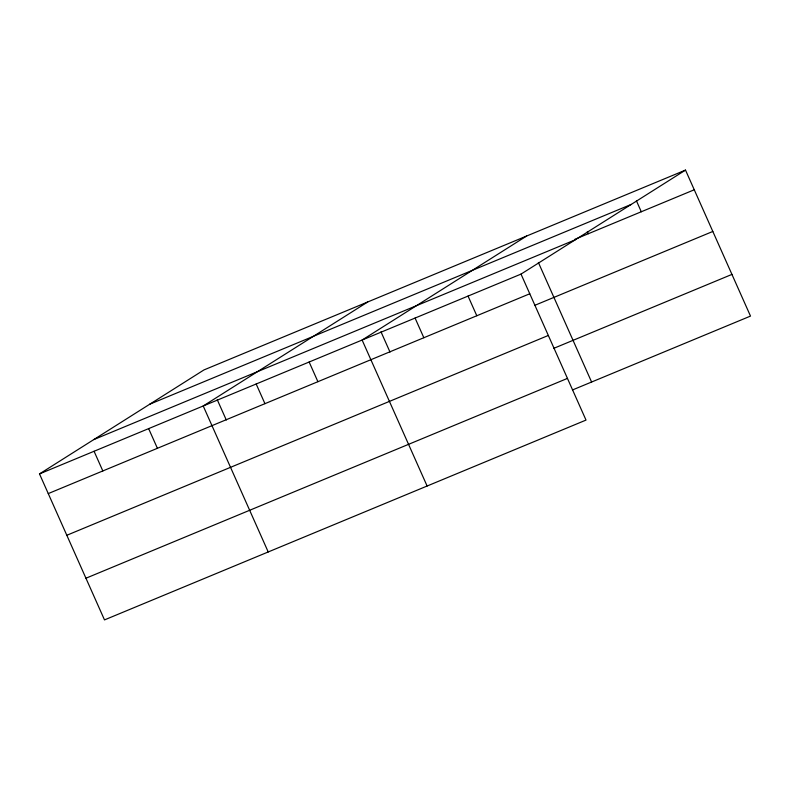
<?xml version="1.0" encoding="UTF-8"?>
<svg xmlns="http://www.w3.org/2000/svg" width="790" height="790" viewBox="0 0 790 790"><rect width="100%" height="100%" fill="white"/><g stroke="black" fill="none" stroke-linecap="round" stroke-linejoin="round"><path stroke-width="1.19" d="M685.503 170.097L521.015 274.1L586.012 420.082L104.497 619.903L39.5 473.911L203.988 369.918L685.503 170.097L750.5 316.089L572.444 389.974M367.706 301.978L203.218 405.981L268.215 551.963M526.604 236.042L362.116 340.036L427.113 486.028M149.705 404.233L631.22 204.422M574.804 239.35L694.262 189.778M93.783 439.596L575.298 239.775M39.5 473.911L521.015 274.1M48.259 493.592L529.774 293.771M534.761 305.345L712.817 231.46M66.814 535.274L548.329 335.454M553.889 348.291L731.945 274.406M85.942 578.221L567.457 378.4M636.434 200.828L641.292 211.76M587.355 231.549L588.333 233.731M538.375 262.478L591.601 382.024M468.045 296.082L476.805 315.753M415.076 318.054L423.845 337.735M380.978 331.79L390.003 352.073M309.147 362.018L317.906 381.688M256.177 383.999L264.946 403.67M217.26 399.73L226.296 420.004M148.639 428.624L157.407 448.295M94.069 451.268L102.828 470.949"/></g></svg>
